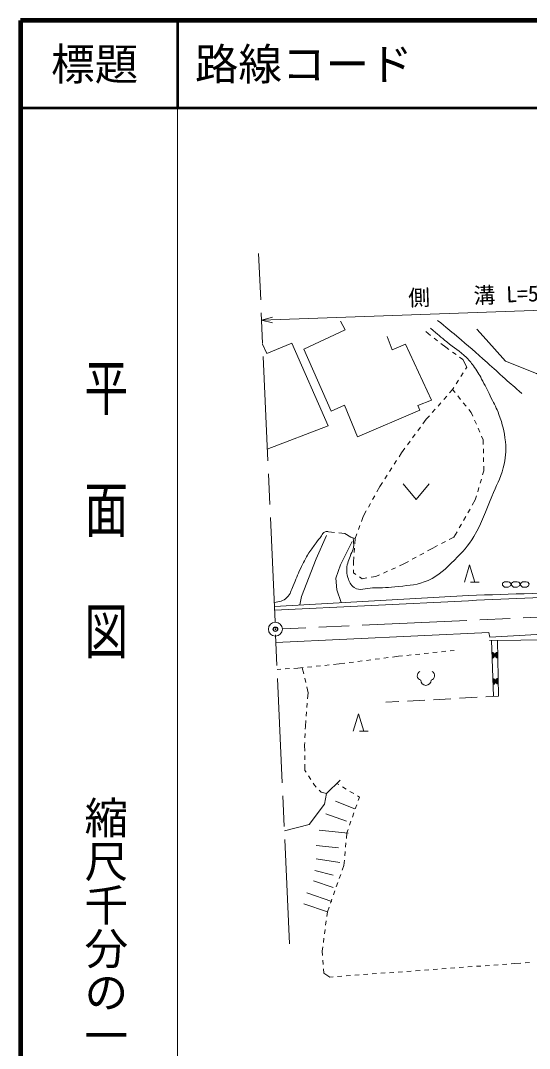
# Model space of a CAD drawing. Units: millimetres, scale not verified. Extents: x 40000 to 680000, y 20000 to 380000.
# Drawn here: x 40000 to 98398, y 262013 to 380000 of the extents above; entities that cross this region are included whole.
import ezdxf
from ezdxf.enums import TextEntityAlignment as Align

# ---------------------------------------------------------------- set-up
doc = ezdxf.new("R2010")
doc.units = ezdxf.units.MM
doc.header["$LTSCALE"] = 1000
doc.header["$PDMODE"] = 32
doc.header["$PDSIZE"] = 500
doc.linetypes.add('CHAIN', pattern=[18.5, 12, -1.5, 3.5, -1.5])
for name, color, linetype, lineweight in [('M-BGD', 7, 'Continuous', 13), ('M-BMK', 2, 'CHAIN', 13), ('M-BMK-SRVR', 3, 'Continuous', 13), ('M-STR-HTXT', 7, 'Continuous', 13), ('M-TTL', 2, 'Continuous', 140), ('M-TTL-BAND', 7, 'Continuous', 13), ('M-TTL-LINE', 7, 'Continuous', 50)]:
    doc.layers.add(name, color=color, linetype=linetype, lineweight=lineweight)
doc.layers.add('M-OTRS', color=6, linetype='Continuous')
doc.layers.add('M-TTL-TXT', color=7, linetype='Continuous')
doc.styles.add('@ＭＳ ゴシック', font='')
doc.styles.add('ＭＳ ゴシック', font='')
doc.styles.get('@ＭＳ ゴシック').set_extended_font_data('@MS Gothic')
doc.styles.get('ＭＳ ゴシック').set_extended_font_data('MS Gothic')

msp = doc.modelspace()

# ---------------------------------------------------------------- linework, layer by layer
at = {"layer": 'M-BGD'}
for p, q in [((87063, 343861), (86512, 344293)), ((87849, 343244), (87456, 343552)), ((88793, 342503), (88243, 342935)), ((89166, 342237), (88793, 342503)), ((89979, 341656), (89572, 341946)), ((90758, 341099), (90386, 341365)), ((91215, 340222), (90758, 341099)), ((91067, 339989), (91215, 340222)), ((89998, 338298), (90265, 338721)), ((90532, 339143), (90800, 339566)), ((89235, 337250), (89583, 337642)), ((89583, 337642), (89730, 337876)), ((89583, 337642), (89864, 337296)), ((88571, 336501), (88903, 336876)), ((90180, 336908), (90495, 336520)), ((87244, 335005), (87576, 335379)), ((87908, 335753), (88240, 336127)), ((90811, 336132), (91126, 335744)), ((91442, 335357), (91724, 335010)), ((86181, 333717), (86565, 334238)), ((86565, 334238), (86913, 334631)), ((91724, 335010), (91906, 334593)), ((92107, 334135), (92308, 333678)), ((85588, 332912), (85884, 333315)), ((92508, 333220), (92709, 332762)), ((84402, 331301), (84699, 331704)), ((84995, 332107), (85292, 332509)), ((92910, 332304), (93092, 331887)), ((93092, 331887), (93103, 331347)), ((83432, 329928), (83722, 330378)), ((83722, 330378), (84106, 330899)), ((93113, 330847), (93122, 330347)), ((82891, 329087), (83161, 329507)), ((93132, 329847), (93142, 329347)), ((82349, 328246), (82620, 328666)), ((93162, 328307), (93025, 327839)), ((93152, 328847), (93162, 328307)), ((81248, 326535), (81537, 326985)), ((81808, 327405), (82079, 327826)), ((83905, 326840), (85405, 325040)), ((85405, 325040), (86905, 326840)), ((92883, 327360), (92742, 326880)), ((80890, 325890), (81248, 326535)), ((92600, 326400), (92459, 325921)), ((79918, 324142), (80161, 324579)), ((80404, 325016), (80647, 325453)), ((92180, 324973), (91829, 324360)), ((92318, 325441), (92180, 324973)), ((79317, 323060), (79676, 323705)), ((91581, 323926), (91333, 323492)), ((79116, 322502), (79317, 323060)), ((90588, 322190), (90340, 321756)), ((91084, 323058), (90836, 322624)), ((75352, 321306), (76033, 321241)), ((76531, 321194), (77212, 321130)), ((77212, 321130), (77914, 320709)), ((78405, 320534), (78607, 321092)), ((78776, 321562), (78946, 322032)), ((90091, 321322), (89741, 320709)), ((77914, 320709), (78405, 320534)), ((78358, 319930), (78405, 320534)), ((88752, 320193), (88308, 319962)), ((89741, 320709), (89195, 320424)), ((78280, 318933), (78319, 319432)), ((86275, 318875), (85836, 318636)), ((87319, 319446), (86714, 319115)), ((87865, 319730), (87319, 319446)), ((78194, 317831), (78241, 318435)), ((78194, 317467), (78194, 317831)), ((83915, 317586), (83478, 317391)), ((84520, 317916), (83915, 317586)), ((85398, 318396), (84959, 318156)), ((90938, 315528), (91538, 317528)), ((91538, 317528), (92138, 315528)), ((78194, 316603), (78194, 316967)), ((78494, 316407), (78194, 316603)), ((81193, 316376), (80756, 316182)), ((82107, 316782), (81650, 316579)), ((83021, 317188), (82564, 316985)), ((79212, 315936), (78912, 316133)), ((79737, 316020), (79212, 315936)), ((80756, 316182), (80231, 316098)), ((91638, 315528), (92638, 315528)), ((95317, 315439), (95289, 315196)), ((95289, 315196), (95519, 314980)), ((95533, 315573), (95317, 315439)), ((95939, 315573), (95533, 315573)), ((96127, 315519), (95939, 315573)), ((95965, 314966), (96222, 315113)), ((96288, 315344), (96127, 315519)), ((96222, 315113), (96288, 315344)), ((96356, 315437), (96329, 315195)), ((96329, 315195), (96558, 314978)), ((96572, 315572), (96356, 315437)), ((96978, 315571), (96572, 315572)), ((97166, 315517), (96978, 315571)), ((97004, 314964), (97261, 315112)), ((97327, 315342), (97166, 315517)), ((97261, 315112), (97327, 315342)), ((97395, 315436), (97368, 315193)), ((97368, 315193), (97597, 314977)), ((97611, 315570), (97395, 315436)), ((98017, 315570), (97611, 315570)), ((98205, 315516), (98017, 315570)), ((98044, 314963), (98300, 315110)), ((98366, 315341), (98205, 315516)), ((98300, 315110), (98366, 315341)), ((91421, 314005), (69125, 312758)), ((95519, 314980), (95965, 314966)), ((96558, 314978), (97004, 314964)), ((97597, 314977), (98044, 314963)), ((69145, 312303), (91417, 313401)), ((93825, 308857), (109829, 309026)), ((94258, 302421), (94052, 308859)), ((94731, 308866), (94848, 302453)), ((81688, 306817), (82184, 306881)), ((82680, 306945), (83357, 307032)), ((83357, 307032), (83833, 307081)), ((84330, 307133), (84827, 307185)), ((85325, 307236), (85822, 307288)), ((86319, 307339), (86817, 307391)), ((87314, 307443), (87811, 307494)), ((88309, 307546), (88806, 307598)), ((89303, 307649), (89779, 307699)), ((70380, 305580), (70879, 305609)), ((71378, 305638), (71811, 305663)), ((71811, 305663), (72439, 305728)), ((72331, 305717), (72498, 304999)), ((72936, 305780), (73434, 305831)), ((73931, 305883), (74428, 305935)), ((74926, 305986), (75423, 306038)), ((75920, 306089), (76548, 306154)), ((76548, 306154), (77225, 306242)), ((77721, 306306), (78217, 306369)), ((78713, 306433), (79209, 306497)), ((79705, 306561), (80201, 306625)), ((80697, 306689), (81192, 306753)), ((69448, 305525), (69880, 305551)), ((72611, 304512), (72724, 304025)), ((72837, 303538), (73004, 302820)), ((73004, 302820), (72948, 302136)), ((87392, 302047), (89389, 302156)), ((90388, 302210), (92385, 302319)), ((93383, 302373), (94848, 302453)), ((72907, 301638), (72866, 301139)), ((81933, 301751), (83398, 301830)), ((84397, 301885), (86394, 301993)), ((72826, 300641), (72785, 300143)), ((78185, 298433), (78785, 300433)), ((78785, 300433), (79385, 298433)), ((72688, 298960), (72675, 298648)), ((72744, 299644), (72688, 298960)), ((72655, 298148), (72634, 297649)), ((78885, 298433), (79885, 298433)), ((72613, 297149), (72600, 296837)), ((72600, 296837), (72609, 296130)), ((72615, 295630), (72621, 295130)), ((72627, 294630), (72635, 293924)), ((72635, 293924), (72772, 293712)), ((73044, 293292), (73315, 292872)), ((75127, 291292), (76671, 292801)), ((73586, 292452), (73723, 292239)), ((73723, 292239), (73937, 292016)), ((74282, 291655), (74495, 291432)), ((74495, 291432), (75127, 291292)), ((76298, 292436), (76524, 292299)), ((76951, 292040), (77379, 291781)), ((77806, 291521), (78234, 291262)), ((74881, 290063), (75127, 291292)), ((76142, 290379), (78343, 289532)), ((78661, 291003), (78887, 290866)), ((78887, 290866), (78745, 290461)), ((73127, 287712), (74881, 290063)), ((78580, 289989), (78415, 289517)), ((75041, 288939), (77412, 288093)), ((77920, 288101), (77755, 287629)), ((78250, 289045), (78085, 288573)), ((70274, 287008), (73127, 287712)), ((74279, 287077), (77581, 286738)), ((77448, 286752), (77389, 286123)), ((77590, 287157), (77448, 286752)), ((77342, 285625), (77296, 285127)), ((73940, 285299), (76480, 285045)), ((77249, 284629), (77202, 284132)), ((73940, 283775), (76650, 283351)), ((77156, 283634), (77097, 283005)), ((73771, 282420), (75888, 281912)), ((76738, 281991), (76571, 281520)), ((77097, 283005), (76905, 282463)), ((73602, 281235), (75888, 280473)), ((76404, 281049), (76237, 280577)), ((72840, 279880), (75718, 278864)), ((76070, 280106), (75903, 279635)), ((72501, 278610), (75210, 277679)), ((75736, 279164), (75569, 278692)), ((75210, 277679), (75142, 277155)), ((75402, 278221), (75210, 277679)), ((75078, 276659), (75013, 276163)), ((74949, 275668), (74884, 275172)), ((74820, 274676), (74755, 274180)), ((74691, 273684), (74623, 273161)), ((74623, 273161), (74658, 272663)), ((74693, 272164), (74728, 271666)), ((91325, 271365), (91824, 271401)), ((92322, 271438), (92821, 271474)), ((93320, 271510), (93818, 271547)), ((94317, 271583), (94816, 271619)), ((95314, 271656), (95813, 271692)), ((96312, 271728), (96678, 271755)), ((96678, 271755), (97393, 271812)), ((97891, 271851), (98390, 271891)), ((74763, 271167), (74798, 270669)), ((74798, 270669), (75500, 270213)), ((75500, 270213), (75866, 270239)), ((76365, 270276), (76863, 270312)), ((77362, 270348), (77861, 270385)), ((78359, 270421), (78858, 270457)), ((79357, 270494), (79855, 270530)), ((80354, 270566), (80853, 270603)), ((81351, 270639), (81850, 270675)), ((82349, 270711), (82847, 270748)), ((83346, 270784), (83845, 270820)), ((84343, 270857), (84842, 270893)), ((85341, 270929), (85840, 270966)), ((86338, 271002), (86837, 271038)), ((87336, 271075), (87834, 271111)), ((88333, 271147), (88832, 271183)), ((89330, 271220), (89829, 271256)), ((90328, 271292), (90826, 271329))]:
    msp.add_line(p, q, dxfattribs=at)
for points in [[(82068, 343719), (82661, 342195), (84185, 342872), (87148, 336437), (85592, 335815), (85809, 335278), (78682, 332204), (77158, 335845), (75634, 335167), (72501, 342279), (77242, 344481), (76734, 345497)], [(121014, 315441), (117617, 319556), (108488, 330644), (102980, 337196), (102408, 337560), (99213, 339485), (95641, 340920), (93419, 343392), (92358, 344562)], [(67782, 342847), (68270, 341786), (71146, 342957), (75295, 333474), (68319, 330816)], [(72047, 312921), (72246, 313901), (73930, 318217), (75124, 320885)], [(78072, 320218), (76703, 317515), (76176, 316006), (76282, 314673), (76776, 313186)], [(69311, 308597), (93739, 309756), (93835, 309212), (101265, 309629), (109800, 309609)]]:
    msp.add_lwpolyline(points, dxfattribs=at)
for centre, radius, start, end in [((114617, -105372), 419415, 89.13783, 93.17095), ((125484, -659864), 974464, 90.29078, 92.0032), ((94053, 307137), 354, 280.62949, 83.03467), ((94053, 307137), 283, 282.85353, 80.81063), ((94053, 307137), 212, 286.59986, 77.06431), ((94053, 307137), 142, 294.31159, 69.35258), ((94053, 307137), 100, 304.62925, 59.03491), ((94816, 307160), 354, 99.84731, 262.25249), ((94816, 307160), 283, 102.07135, 260.02845), ((94816, 307160), 212, 105.81768, 256.28213), ((94816, 307160), 142, 113.52941, 248.5704), ((94816, 307160), 100, 123.84707, 238.25273), ((86059, 304805), 536, 116.08703, 255.33416), ((86988, 304805), 536, 284.66584, 63.91297), ((94149, 304139), 354, 280.62949, 83.03467), ((94149, 304139), 283, 282.85353, 80.81063), ((94871, 304161), 354, 99.84731, 262.25249), ((94871, 304161), 283, 102.07135, 260.02845), ((86523, 304286), 600, 180, 0), ((94149, 304139), 212, 286.59986, 77.06431), ((94149, 304139), 142, 294.31159, 69.35258), ((94149, 304139), 100, 304.62925, 59.03491), ((94871, 304161), 212, 105.81768, 256.28213), ((94871, 304161), 142, 113.52941, 248.5704), ((94871, 304161), 100, 123.84707, 238.25273)]:
    msp.add_arc(centre, radius, start, end, dxfattribs=at)
for points, knots in [([(78172, 320617), (78189, 320403), (78193, 320346), (78201, 320172), (78213, 319937), (78263, 319800), (78215, 319569), (78144, 319229), (78022, 319062), (77917, 318730), (77711, 318083), (77460, 317736), (77441, 317057), (77431, 316673), (77424, 316441), (77556, 316080), (77740, 315575), (77856, 315229), (78296, 314920), (78970, 314448), (79580, 314865), (80402, 314873), (81565, 314885), (82219, 314899), (83374, 315037), (84717, 315198), (85534, 315179), (86766, 315739), (88124, 316356), (88729, 317025), (89784, 318079), (90758, 319051), (91327, 319610), (92030, 320793), (93032, 322477), (93304, 323573), (94066, 325378), (94604, 326654), (95051, 327323), (95388, 328666), (95673, 329804), (95766, 330493), (95645, 331660), (95516, 332913), (95319, 333610), (94896, 334796), (94627, 335552), (94372, 335934), (94019, 336656), (93642, 337427), (93447, 337867), (93036, 338621), (92695, 339247), (92518, 339610), (92101, 340189), (91766, 340651), (91577, 340917), (91165, 341312), (90352, 342089), (89787, 342399), (88919, 343113), (88182, 343719), (87948, 343915), (87047, 344681)], [0, 0, 0, 0, 1, 1, 1, 2, 2, 2, 3, 3, 3, 4, 4, 4, 5, 5, 5, 6, 6, 6, 7, 7, 7, 8, 8, 8, 9, 9, 9, 10, 10, 10, 11, 11, 11, 12, 12, 12, 13, 13, 13, 14, 14, 14, 15, 15, 15, 16, 16, 16, 17, 17, 17, 18, 18, 18, 19, 19, 19, 20, 20, 20, 21, 21, 21, 21]), ([(87854, 345581), (88924, 344722), (89201, 344492), (90053, 343780), (91440, 342621), (92185, 341935), (93539, 340738), (94349, 340023), (94790, 339608), (95598, 338890), (96354, 338219), (96594, 338009), (97540, 337182)], [0, 0, 0, 0, 1, 1, 1, 2, 2, 2, 3, 3, 3, 4, 4, 4, 4]), ([(69105, 313209), (69726, 313303), (70119, 313358), (70573, 313772), (71014, 314174), (71019, 314590), (71275, 315129), (71629, 315876), (71756, 316327), (72117, 317071), (72471, 317799), (72665, 318213), (73100, 318896), (73402, 319371), (73606, 319614), (73942, 320066), (74168, 320369), (74287, 320545), (74527, 320838), (74687, 321033), (74703, 321267), (74948, 321329), (75101, 321368), (75206, 321354), (75352, 321306)], [0, 0, 0, 0, 1, 1, 1, 2, 2, 2, 3, 3, 3, 4, 4, 4, 5, 5, 5, 6, 6, 6, 7, 7, 7, 8, 8, 8, 8])]:
    msp.add_open_spline(points, degree=3, knots=knots, dxfattribs=at)
at = {"layer": 'M-BMK'}
for p, q in [((70854, 274011), (67316, 353279)), ((109682, 311972), (70041, 310174))]:
    msp.add_line(p, q, dxfattribs=at)
at = {"layer": 'M-BMK-SRVR'}
msp.add_circle((69242, 310138), 800, dxfattribs=at)
at = {"layer": 'M-OTRS'}
msp.add_point((69242, 310138), dxfattribs=at)
at = {"layer": 'M-STR-HTXT'}
for q in [(119879, 347461), (68898, 345947), (68920, 345322)]:
    msp.add_line((67660, 345590), q, dxfattribs=at)
at = {"layer": 'M-TTL'}
for p, q in [((40000, 380000), (40000, 20000)), ((680000, 380000), (40000, 380000))]:
    msp.add_line(p, q, dxfattribs=at)
at = {"layer": 'M-TTL-BAND'}
msp.add_line((58000, 370000), (58000, 20000), dxfattribs=at)
at = {"layer": 'M-TTL-LINE'}
for p, q in [((58000, 380000), (58000, 370000)), ((40000, 370000), (680000, 370000))]:
    msp.add_line(p, q, dxfattribs=at)

# ---------------------------------------------------------------- texts
at = {"layer": 'M-STR-HTXT', "style": 'ＭＳ ゴシック'}
msp.add_text('側\u3000\u3000溝 L=52.0', height=1833, rotation=2.052, dxfattribs=at).set_placement((93896, 347030), align=Align.BOTTOM_CENTER)
at = {"layer": 'M-TTL-BAND', "style": '@ＭＳ ゴシック', "width": 1.4}
msp.add_text('平  面  図', height=3666, rotation=270, dxfattribs=at).set_placement((49777, 306475), align=Align.MIDDLE_RIGHT)
at = {"layer": 'M-TTL-BAND', "style": '@ＭＳ ゴシック'}
msp.add_text('縮尺千分の一', height=3666, rotation=270, dxfattribs=at).set_placement((49777, 261030), align=Align.MIDDLE_RIGHT)
at = {"layer": 'M-TTL-TXT', "style": 'ＭＳ ゴシック'}
msp.add_text('標題', height=3666, dxfattribs=at).set_placement((48500, 375000), align=Align.MIDDLE_CENTER)
msp.add_text('路線コード', height=3666, dxfattribs=at).set_placement((60000, 375000), align=Align.MIDDLE_LEFT)

doc.saveas('drawing.dxf')
